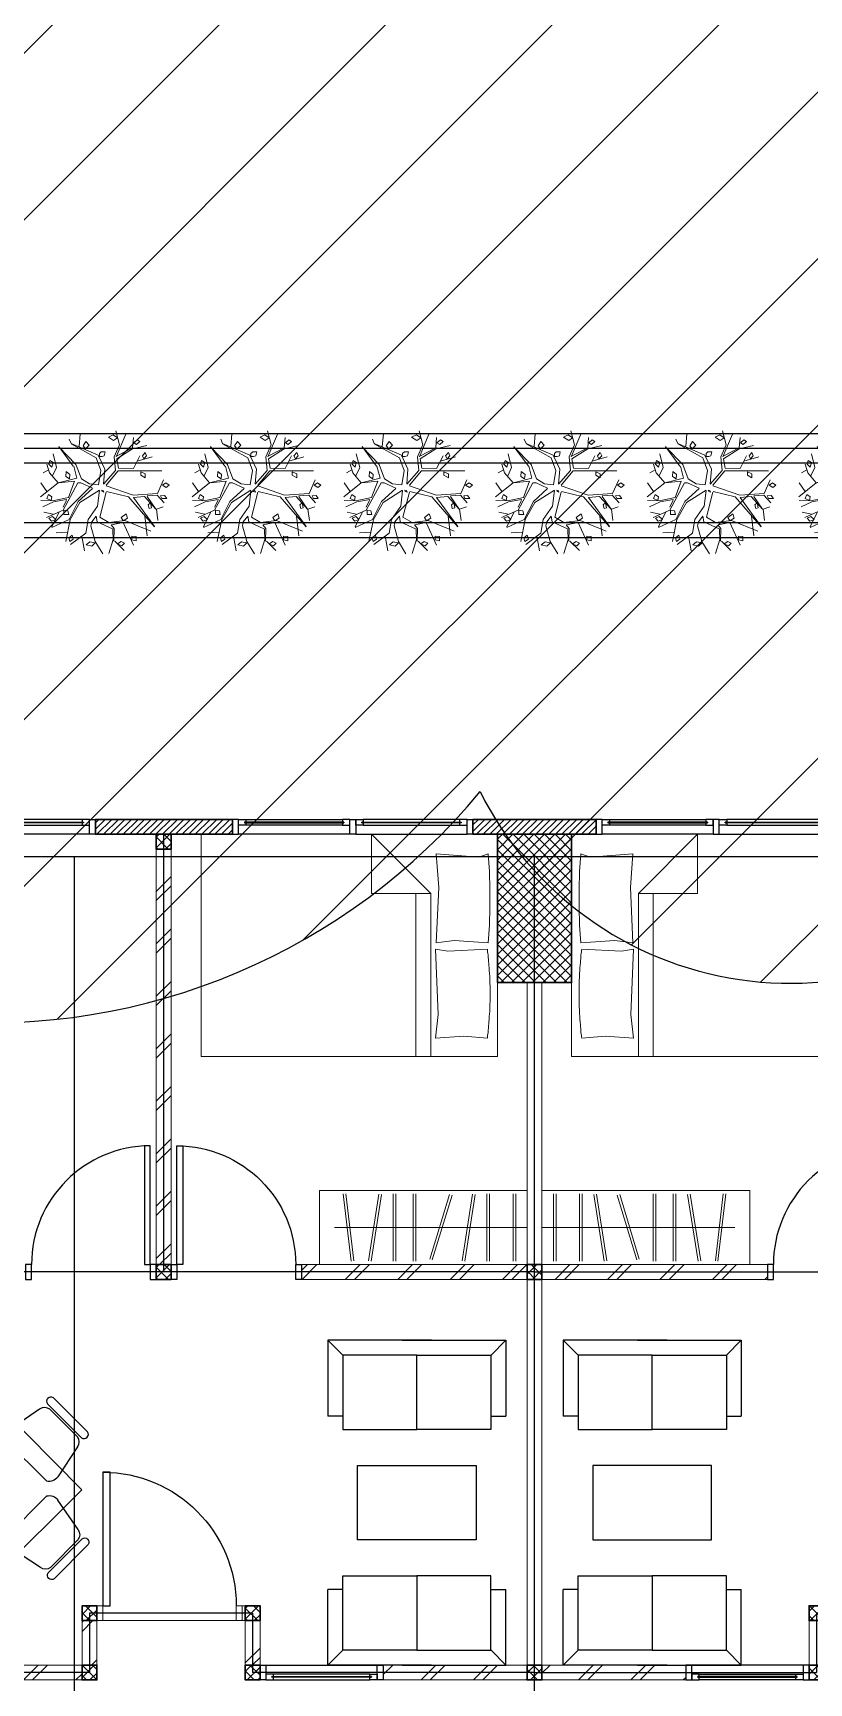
# Model space of a CAD drawing. Header units: millimetres. Extents: x -324 to 75, y -297 to 74.
# Drawn here: x -68.01 to -62.78, y 7.88 to 19 of the extents above; entities that cross this region are included whole.
import ezdxf

# ---------------------------------------------------------------- set-up
doc = ezdxf.new("R2010")
doc.units = ezdxf.units.MM
doc.layers.get('defpoints').update_dxf_attribs({"color": 1})
for name, color, linetype, lineweight in [('ars', 11, 'Continuous', 0), ('KOL', 1, 'Continuous', 30), ('KOLOM', 4, 'Continuous', 9), ('lan', 7, 'Continuous', 15), ('POHON', 62, 'Continuous', 5), ('tem', 5, 'Continuous', 20)]:
    doc.layers.add(name, color=color, linetype=linetype, lineweight=lineweight)
doc.layers.add('as', color=1, linetype='Continuous', plot=False)
doc.layers.add('FURNITURE', color=68, linetype='Continuous')
doc.layers.add('Kusen', color=30, linetype='Continuous')
doc.styles.add('ATTR', font='romans.shx', dxfattribs={"width": 0.8, "height": 0.56})
pattern_1 = [(45, (43.49994, 0.1431), (-0.1767767, 0.1767767), []), (45, (43.56244, 0.1431), (-0.1767767, 0.1767767), [])]
pattern_2 = [(45, (42.94994, -2.5569), (-0.1767767, 0.1767767), []), (45, (43.01244, -2.5569), (-0.1767767, 0.1767767), [])]

# ---------------------------------------------------------------- blocks, each defined once
blk = doc.blocks.new('k2')
at = {"layer": 'ars'}
h = blk.add_hatch(dxfattribs=at)
h.set_pattern_fill('_USER', color=256, scale=0.05, angle=45, double=1, pattern_type=0)
h.set_pattern_definition([(45, (0, -5), (-0.03535534, 0.03535534), []), (135, (0, -5), (-0.03535534, -0.03535534), [])])
h.paths.add_polyline_path([(-0.25, -0.5), (0.25, -0.5), (0.25, 0.5), (-0.25, 0.5)])
at = {"layer": 'KOL'}
blk.add_lwpolyline([(-0.25, -0.5), (0.25, -0.5), (0.25, 0.5), (-0.25, 0.5)], close=True, dxfattribs=at)
blk = doc.blocks.new('bola-3')
at = {"layer": 'POHON'}
for p, q in [((-1.212, 1.009), (-1.377, 1.803)), ((-1.198, 1.908), (-0.648, 1.503)), ((-0.799, 1.609), (-0.703, 2.138)), ((-0.318, 1.803), (-0.469, 1.238)), ((-0.045, 2.245), (-0.318, 1.803)), ((0.177, 2.226), (0.328, 1.732)), ((0.356, 1.785), (0.37, 1.327)), ((0.387, 1.789), (0.731, 2.125)), ((0.686, 1.115), (1.057, 1.926)), ((-1.253, 1.009), (-1.872, 1.291)), ((-1.872, 1.274), (-1.625, 0.762)), ((-1.308, 1.468), (-1.721, 1.485)), ((-0.648, 1.503), (-0.566, 1.009)), ((-0.469, 1.238), (-0.442, 1.097)), ((-0.249, 1.097), (0.301, 1.344)), ((0.37, 1.327), (0.26, 1.203)), ((0.273, 1.203), (0.686, 1.115)), ((0.315, 1.344), (0.328, 1.767)), ((0.755, 1.044), (1.69, 1.432)), ((0.879, 0.198), (1.814, 1.274)), ((1.814, 1.256), (1.057, 0.216)), ((1.553, 1.591), (1.47, 0.886)), ((-1.831, 0.815), (-2.161, 0.745)), ((-1.473, 0.674), (-2.065, 0.939)), ((-0.937, -0.313), (-1.473, 0.674)), ((-0.923, 0.357), (-1.253, 1.009)), ((-0.868, 0.392), (-1.212, 1.009)), ((-0.566, 1.009), (-0.236, 0.533)), ((-0.442, 1.097), (-0.277, 0.886)), ((-0.277, 0.886), (-0.249, 1.097)), ((-0.153, 0.921), (0.177, 1.115)), ((0.081, 0.022), (-0.153, 0.921)), ((0.177, 1.115), (0.755, 1.044)), ((1.456, 0.18), (1.869, 0.639)), ((1.869, 0.639), (1.553, 0.18)), ((1.883, 0.639), (1.938, 1.044)), ((1.883, 0.639), (2.13, 0.551)), ((-1.652, -0.313), (-2.285, 0.198)), ((-1.845, 0.339), (-2.271, 0.322)), ((-2.051, 0.004), (-2.271, -0.313)), ((-2.202, 0.551), (-1.817, 0.374)), ((-1.281, 0.216), (-1.845, 0.339)), ((-1.817, 0.374), (-1.35, 0.286)), ((-1.363, 0.339), (-1.473, 0.568)), ((-1.35, 0.286), (-1.363, 0.339)), ((-1.061, -0.366), (-1.281, 0.216)), ((-0.414, -0.102), (-0.923, 0.357)), ((-0.167, -0.049), (-0.868, 0.392)), ((-0.236, 0.533), (-0.167, -0.031)), ((0.081, -0.207), (1.044, 0.128)), ((0.095, 0.004), (0.879, 0.198)), ((1.044, 0.128), (1.924, 0.075)), ((1.057, 0.216), (1.456, 0.18)), ((1.553, 0.163), (1.91, 0.128)), ((1.91, 0.128), (2.158, 0.41)), ((1.924, 0.075), (2.144, -0.419)), ((-1.652, -0.313), (-1.955, -0.666)), ((-1.845, -0.56), (-1.707, -0.86)), ((-0.978, -0.472), (-1.652, -0.313)), ((-1.639, -0.313), (-1.061, -0.366)), ((-1.088, -0.913), (-0.978, -0.472)), ((-0.813, -0.454), (-1.006, -0.966)), ((-0.827, -0.313), (-0.937, -0.313)), ((-0.414, -0.119), (-0.827, -0.313)), ((-0.524, -0.278), (-0.813, -0.454)), ((-0.194, -0.243), (-0.524, -0.278)), ((-0.194, -0.243), (-0.112, -0.754)), ((-0.015, -0.26), (0.411, -0.754)), ((-0.015, -0.278), (0.026, -0.807)), ((0.081, -0.225), (0.507, -0.736)), ((-1.996, -0.772), (-2.189, -0.666)), ((-1.955, -0.666), (-2.051, -0.983)), ((-1.707, -0.86), (-1.831, -1.354)), ((-1.625, -1.618), (-1.102, -0.913)), ((-1.006, -0.966), (-1.625, -1.6)), ((-0.112, -0.754), (-0.277, -1.213)), ((0.026, -0.807), (-0.208, -1.301)), ((0.411, -0.754), (0.37, -1.248)), ((0.521, -0.842), (0.466, -1.177)), ((0.466, -1.177), (1.03, -1.53)), ((0.507, -0.736), (2.075, -0.736)), ((0.521, -0.842), (1.057, -0.825)), ((1.057, -0.825), (1.291, -1.283)), ((1.195, -1.089), (1.731, -1.248)), ((-1.185, -1.724), (-1.253, -1.883)), ((-0.277, -1.213), (-1.185, -1.706)), ((-0.208, -1.301), (-1.185, -1.724)), ((-0.896, -1.618), (-0.854, -2.077)), ((0.37, -1.248), (0.562, -1.671)), ((0.562, -1.671), (0.425, -2.182)), ((0.438, -1.248), (0.782, -2.059)), ((0.452, -1.265), (1.03, -1.565)), ((1.03, -1.53), (1.539, -1.653)), ((1.03, -1.565), (1.057, -1.936))]:
    blk.add_line(p, q, dxfattribs=at)
for points in [[(-1.226, 1.803), (-1.267, 1.662), (-1.143, 1.573), (-1.102, 1.715)], [(-0.435, 1.966), (-0.641, 1.913), (-0.504, 1.807), (-0.311, 1.842)], [(0.49, 1.882), (0.641, 1.953), (0.738, 1.864), (0.614, 1.794)], [(1.155, 1.778), (1.001, 1.734), (1.001, 1.602), (1.155, 1.624)], [(-1.735, 1.009), (-1.886, 1.062), (-1.982, 0.956), (-1.845, 0.903)], [(-1.441, 0.676), (-1.441, 0.831), (-1.269, 0.831), (-1.303, 0.698)], [(0.691, 1.051), (0.622, 0.941), (0.794, 0.809), (0.846, 0.963)], [(1.671, 0.412), (1.585, 0.478), (1.62, 0.61), (1.706, 0.588)], [(-1.9, 0.322), (-2.051, 0.251), (-1.996, 0.11), (-1.872, 0.198)], [(-0.002, 0.022), (-0.07, 0.004), (-0.084, -0.049), (-0.029, -0.031)], [(2.034, 0.163), (2.075, 0.251), (2.254, 0.251), (2.171, 0.145)], [(-1.236, -0.454), (-1.374, -0.543), (-1.36, -0.719), (-1.222, -0.613)], [(1.319, -0.706), (1.319, -0.582), (1.484, -0.494), (1.484, -0.635)], [(2.099, -0.225), (2.237, -0.137), (2.347, -0.225), (2.223, -0.313)], [(-1.872, -0.878), (-1.982, -0.983), (-1.941, -1.107), (-1.831, -1.036)], [(1.43, -1.175), (1.379, -1.285), (1.482, -1.396), (1.534, -1.285)], [(-0.667, -1.528), (-0.753, -1.638), (-0.65, -1.792), (-0.53, -1.66)], [(-0.167, -1.261), (-0.167, -1.367), (-0.098, -1.42), (0.04, -1.42), (0.012, -1.279), (-0.07, -1.261)], [(1.069, -1.748), (1.173, -1.682), (1.293, -1.792), (1.19, -1.858)], [(0.485, -1.924), (0.347, -1.836), (0.158, -1.947), (0.33, -2.035)]]:
    blk.add_lwpolyline(points, close=True, dxfattribs=at)
at = {"layer": 'POHON', "style": 'ATTR', "width": 0.8, "flags": 9}
blk.add_attdef('ESTCODE', (-0.07, 0.004), '', height=0.00000926, dxfattribs=at)
blk = doc.blocks.new('T. J1')
at = {"layer": 'Kusen'}
for p, q in [((-0.019, 0), (-0.769, 0)), ((-0.719, 0.1), (-0.069, 0.1)), ((-0.069, 0.06), (-0.719, 0.06)), ((0.021, 0), (0.771, 0)), ((0.721, 0.1), (0.071, 0.1)), ((0.071, 0.06), (0.721, 0.06))]:
    blk.add_line(p, q, dxfattribs=at)
for points in [[(-0.809, 0), (-0.769, 0), (-0.769, 0.1), (-0.809, 0.1)], [(-0.019, 0), (0.021, 0), (0.021, 0.1), (-0.019, 0.1)], [(0.811, 0), (0.771, 0), (0.771, 0.1), (0.811, 0.1)]]:
    blk.add_lwpolyline(points, close=True, dxfattribs=at)
for points in [[(-0.719, 0.077), (-0.719, 0.06), (-0.769, 0.06), (-0.769, 0.1), (-0.719, 0.1), (-0.719, 0.082), (-0.729, 0.082), (-0.729, 0.077), (-0.719, 0.077)], [(-0.069, 0.077), (-0.069, 0.06), (-0.019, 0.06), (-0.019, 0.1), (-0.069, 0.1), (-0.069, 0.082), (-0.059, 0.082), (-0.059, 0.077), (-0.069, 0.077)], [(0.071, 0.077), (0.071, 0.06), (0.021, 0.06), (0.021, 0.1), (0.071, 0.1), (0.071, 0.082), (0.061, 0.082), (0.061, 0.077), (0.071, 0.077)], [(0.721, 0.077), (0.721, 0.06), (0.771, 0.06), (0.771, 0.1), (0.721, 0.1), (0.721, 0.082), (0.731, 0.082), (0.731, 0.077), (0.721, 0.077)]]:
    blk.add_lwpolyline(points, dxfattribs=at)
at = {"layer": 'Kusen', "color": 141}
for points in [[(-0.729, 0.077), (-0.059, 0.077), (-0.059, 0.082), (-0.729, 0.082)], [(0.731, 0.077), (0.061, 0.077), (0.061, 0.082), (0.731, 0.082)]]:
    blk.add_lwpolyline(points, close=True, dxfattribs=at)
blk = doc.blocks.new('T. J2')
at = {"layer": 'Kusen'}
for p, q in [((-0.419, 0), (0.331, 0)), ((-0.369, 0.1), (0.281, 0.1)), ((0.281, 0.06), (-0.369, 0.06))]:
    blk.add_line(p, q, dxfattribs=at)
for points in [[(-0.459, 0), (-0.419, 0), (-0.419, 0.1), (-0.459, 0.1)], [(0.331, 0), (0.371, 0), (0.371, 0.1), (0.331, 0.1)]]:
    blk.add_lwpolyline(points, close=True, dxfattribs=at)
for points in [[(-0.369, 0.077), (-0.369, 0.06), (-0.419, 0.06), (-0.419, 0.1), (-0.369, 0.1), (-0.369, 0.082), (-0.379, 0.082), (-0.379, 0.077), (-0.369, 0.077)], [(0.281, 0.077), (0.281, 0.06), (0.331, 0.06), (0.331, 0.1), (0.281, 0.1), (0.281, 0.082), (0.291, 0.082), (0.291, 0.077), (0.281, 0.077)]]:
    blk.add_lwpolyline(points, dxfattribs=at)
at = {"layer": 'Kusen', "color": 141}
blk.add_lwpolyline([(-0.379, 0.077), (0.291, 0.077), (0.291, 0.082), (-0.379, 0.082)], close=True, dxfattribs=at)
blk = doc.blocks.new('P.80')
at = {"layer": 'Kusen'}
for points in [[(-69.809, -74.837), (-69.769, -74.837), (-69.769, -74.037), (-69.809, -74.037)], [(-70.609, -74.937), (-70.569, -74.937), (-70.569, -74.837), (-70.609, -74.837)], [(-69.769, -74.937), (-69.729, -74.937), (-69.729, -74.837), (-69.769, -74.837)]]:
    blk.add_lwpolyline(points, close=True, dxfattribs=at)
blk.add_arc((-69.769, -74.837), 0.8, 90, 180, dxfattribs=at)
blk = doc.blocks.new('K 10.10')
at = {"layer": 'ars'}
h = blk.add_hatch(dxfattribs=at)
h.set_pattern_fill('_USER', color=256, scale=0.05, angle=45, double=1, pattern_type=0)
h.set_pattern_definition([(45, (0, 0), (-0.035355339, 0.035355339), []), (135, (0, 0), (-0.035355339, -0.035355339), [])])
h.paths.add_polyline_path([(1560.538, 1380.407), (1560.638, 1380.407), (1560.638, 1380.507), (1560.538, 1380.507)])
at = {"layer": 'KOL'}
blk.add_lwpolyline([(1560.538, 1380.407), (1560.638, 1380.407), (1560.638, 1380.507), (1560.538, 1380.507)], close=True, dxfattribs=at)
blk = doc.blocks.new('P-90')
at = {"layer": 'Kusen'}
blk.add_lwpolyline([(374.691, -21.598), (374.741, -21.598), (374.741, -22.498), (374.691, -22.498)], close=True, dxfattribs=at)
at = {"layer": 'Kusen', "lineweight": 9}
for points in [[(373.801, -22.498), (373.841, -22.498), (373.841, -22.598), (373.801, -22.598)], [(374.741, -22.498), (374.781, -22.498), (374.781, -22.598), (374.741, -22.598)]]:
    blk.add_lwpolyline(points, close=True, dxfattribs=at)
at = {"layer": 'Kusen'}
blk.add_arc((374.741, -22.498), 0.9, 90, 180, dxfattribs=at)
blk = doc.blocks.new('BED1')
at = {"color": 0, "linetype": 'Continuous'}
for points in [[(1.998, 0), (1.998, 1.498), (0, 1.498), (0, 0), (1.998, 0)], [(1.548, 1.099), (1.149, 1.099), (1.149, 1.498), (1.548, 1.099)], [(1.935, 1.366), (1.944, 1.246), (1.947, 1.126), (1.947, 1.006), (1.944, 0.886), (1.935, 0.766), (1.707, 0.781), (1.586, 0.766), (1.602, 1.14), (1.586, 1.366), (1.872, 1.343), (1.935, 1.366)], [(1.449, 1.099), (1.449, 0)], [(1.548, 1.099), (1.548, 0)], [(1.93, 0.123), (1.772, 0.138), (1.58, 0.123), (1.598, 0.283), (1.58, 0.723), (1.663, 0.709), (1.93, 0.723)], [(1.93, 0.123), (1.931, 0.133), (1.932, 0.143), (1.933, 0.151), (1.935, 0.161), (1.935, 0.171), (1.936, 0.18), (1.937, 0.189), (1.938, 0.199), (1.938, 0.208), (1.939, 0.218), (1.941, 0.226), (1.941, 0.236), (1.942, 0.246), (1.942, 0.254), (1.943, 0.264), (1.943, 0.274), (1.944, 0.283), (1.944, 0.292), (1.946, 0.301), (1.946, 0.311), (1.946, 0.321), (1.947, 0.329), (1.947, 0.339), (1.947, 0.349), (1.947, 0.358), (1.948, 0.367), (1.948, 0.377), (1.948, 0.386), (1.948, 0.396), (1.948, 0.404), (1.948, 0.414), (1.948, 0.424), (1.948, 0.433), (1.948, 0.442), (1.948, 0.452), (1.948, 0.461), (1.948, 0.471), (1.948, 0.479), (1.947, 0.489), (1.947, 0.499), (1.947, 0.508), (1.947, 0.517), (1.946, 0.527), (1.946, 0.536), (1.946, 0.546), (1.944, 0.554), (1.944, 0.564), (1.943, 0.574), (1.943, 0.584), (1.942, 0.592), (1.942, 0.602), (1.941, 0.611), (1.941, 0.62), (1.939, 0.63), (1.938, 0.639), (1.938, 0.649), (1.937, 0.657), (1.936, 0.667), (1.935, 0.677), (1.935, 0.686), (1.933, 0.695), (1.932, 0.705), (1.931, 0.714), (1.93, 0.723)]]:
    blk.add_lwpolyline(points, dxfattribs=at)
blk = doc.blocks.new('LEMARI1')
for points in [[(0.7, 0.499), (-0.7, 0.499)], [(-0.7, 0), (0.7, 0), (0.7, 0.499), (-0.7, 0.499), (-0.7, 0)], [(-0.539, 0.476), (-0.485, 0.023)], [(-0.469, 0.025), (-0.521, 0.477)], [(-0.3, 0.475), (-0.37, 0.024)], [(-0.352, 0.022), (-0.282, 0.471)], [(-0.203, 0.477), (-0.203, 0.022)], [(-0.185, 0.022), (-0.185, 0.477)], [(-0.068, 0.477), (-0.068, 0.022)], [(-0.05, 0.022), (-0.05, 0.477)], [(0.176, 0.472), (0.044, 0.036)], [(0.061, 0.031), (0.194, 0.467)], [(0.332, 0.475), (0.263, 0.024)], [(0.28, 0.022), (0.35, 0.471)], [(0.429, 0.477), (0.429, 0.022)], [(0.447, 0.022), (0.447, 0.477)], [(0.605, 0.477), (0.605, 0.022)], [(0.623, 0.022), (0.623, 0.477)], [(0.7, 0.249), (-0.599, 0.249)]]:
    blk.add_lwpolyline(points)
blk = doc.blocks.new('Manager Chair')
for p, q in [((6.793595, 0), (-6.793595, 0)), ((6.793595, -2.40006), (-6.793595, -2.40006)), ((5.764665, -3), (-5.250155, -3)), ((-7.308135, -5), (-9.242845, -14.93924)), ((7.82266, -5), (9.757352, -14.93924)), ((-7.822645, -18), (8.337156, -18))]:
    blk.add_line(p, q)
for centre, radius, start, end in [((-6.608415, -1.20003), 1.214231, 98.77222, 261.2278), ((-4.915795, -5.40289), 2.426032, 97.92188, 170.4409), ((5.430285, -5.40292), 2.42607, 9.559852, 82.07782), ((6.608435, -1.20003), 1.214228, 278.7714, 81.22861), ((-6.352795, -15.45813), 2.936262, 169.8216, 239.9611), ((6.867295, -15.45813), 2.936262, 300.0388, 10.17842)]:
    blk.add_arc(centre, radius, start, end)
at = {"style": 'ATTR', "width": 0.8, "flags": 9}
blk.add_attdef('ESTCODE', (0, 0), '', height=0.003816, dxfattribs=at)
blk = doc.blocks.new('mj makan')
blk.add_lwpolyline([(-0.005, 1.131), (0.563, 0.568), (0, 0), (-0.568, 0.563)], close=True)
for p, xscale, yscale, zscale, rotation in [((-0.492, 1.069), -0.02383953608250516, 0.02383953608250516, 0.02383953608250516, 44.72219960516194), ((0.461, 1.016), -0.02383953608250517, 0.02383953608250517, 0.02383953608250517, 314.7221996051619)]:
    blk.add_blockref('Manager Chair', p, dxfattribs=dict(xscale=xscale, yscale=yscale, zscale=zscale, rotation=rotation))
at = {"extrusion": (0, 0, -1)}
for p, xscale, yscale, zscale, rotation in [((-0.457, 0.122), -0.02383953608250516, 0.02383953608250516, -0.02383953608250516, 135.277800394838), ((0.497, 0.079), -0.0238395360825052, 0.0238395360825052, -0.0238395360825052, 225.2778003948382)]:
    blk.add_blockref('Manager Chair', p, dxfattribs=dict(at, xscale=xscale, yscale=yscale, zscale=zscale, rotation=rotation))
blk = doc.blocks.new('tamu02')
at = {"linetype": 'Continuous'}
for points in [[(-0.5, 1.245), (-0.6, 1.345)], [(0.1, 1.345), (-0.599, 1.345), (-0.599, 0.834)], [(-0.099, 1.345), (0.6, 1.345), (0.6, 0.834)], [(0.5, 1.245), (0.6, 1.345)], [(-0.499, 0.744), (0, 0.744), (0, 1.245), (-0.499, 1.245), (-0.499, 0.744)], [(0.5, 0.744), (0, 0.744), (0, 1.245), (0.5, 1.245), (0.5, 0.744)], [(-0.499, 0.834), (-0.599, 0.834)], [(0.5, 0.834), (0.6, 0.834)], [(-0.499, -0.244), (0, -0.244), (0, -0.745), (-0.499, -0.745), (-0.499, -0.244)], [(0.5, -0.244), (0, -0.244), (0, -0.745), (0.5, -0.745), (0.5, -0.244)], [(0.1, -0.845), (-0.599, -0.845), (-0.599, -0.334)], [(-0.499, -0.334), (-0.599, -0.334)], [(-0.099, -0.845), (0.6, -0.845), (0.6, -0.334)], [(0.5, -0.334), (0.6, -0.334)], [(-0.5, -0.745), (-0.6, -0.845)], [(0.5, -0.745), (0.6, -0.845)]]:
    blk.add_lwpolyline(points, dxfattribs=at)
blk.add_lwpolyline([(0.4, 0.5), (0.4, 0), (-0.4, 0), (-0.4, 0.5), (0.4, 0.5)])
blk = doc.blocks.new('typikal-1a')
at = {"layer": 'as'}
for p, q in [((0, 5.5), (1.9, 5.5)), ((1.9, 5.1), (1.9, 5.5)), ((3, 5.1), (3, 5.5)), ((3, 5.5), (6.2, 5.5)), ((1.9, 5.1), (3, 5.1)), ((0, 2.8), (6.2, 2.8)), ((2.5, -0.15), (2.5, 2.8))]:
    blk.add_line(p, q, dxfattribs=at)
at = {"layer": 'KOL'}
blk.add_lwpolyline([(2.035, -0.15), (2.96, -0.15), (2.96, -0.25), (2.035, -0.25)], close=True, dxfattribs=at)
at = {"layer": 'lan'}
blk.add_line((2.91, 5.15), (2.01, 5.15), dxfattribs=at)
at = {"layer": 'tem'}
for points in [[(0.05, 2.85), (-0.05, 2.85), (-0.05, 5.45), (0.05, 5.45)], [(1.02, 5.45), (0.05, 5.45), (0.05, 5.55), (1.02, 5.55)], [(1.95, 5.45), (1.85, 5.45), (1.85, 5.15), (1.95, 5.15)], [(2.95, 5.45), (3.05, 5.45), (3.05, 5.15), (2.95, 5.15)], [(3.05, 5.55), (4.35, 5.55), (4.35, 5.45), (3.05, 5.45)], [(1.97, 5.15), (1.95, 5.15), (1.95, 5.05), (1.97, 5.05)], [(1.57, 2.75), (0.05, 2.75), (0.05, 2.85), (1.57, 2.85)], [(0.05, 2.75), (-0.05, 2.75), (-0.05, 0.85), (0.05, 0.85)], [(2.45, 2.75), (2.55, 2.75), (2.55, -0.05), (2.45, -0.05)]]:
    blk.add_lwpolyline(points, close=True, dxfattribs=at)
at = {"layer": 'ars', "rotation": 180}
for name, p in [('LEMARI1', (0.75, 2.75)), ('BED1', (2.248, 1.348))]:
    blk.add_blockref(name, p, dxfattribs=at)
at = {"layer": 'FURNITURE'}
blk.add_blockref('tamu02', (0.793, 4.105), dxfattribs=at)
at = {"layer": 'FURNITURE', "xscale": -1, "rotation": 180}
blk.add_blockref('mj makan', (3.62, 4.832), dxfattribs=at)
at = {"layer": 'KOLOM', "extrusion": (0, 0, -1), "zscale": -1}
for p in [(-1560.588, -1374.957), (-1562.488, -1374.957), (-1563.588, -1374.957), (-1562.488, -1375.357), (-1563.588, -1375.357), (-1560.588, -1377.657), (-1563.088, -1377.657), (-1563.088, -1380.557)]:
    blk.add_blockref('K 10.10', p, dxfattribs=at)
at = {"layer": 'Kusen', "xscale": -1}
blk.add_blockref('T. J2', (1.391, 5.45), dxfattribs=at)
at = {"layer": 'Kusen', "xscale": -1, "rotation": 180}
for name, p in [('P-90', (-371.831, -17.448)), ('P.80', (72.179, -72.087)), ('T. J1', (1.224, -0.15)), ('T. J2', (3.419, -0.15))]:
    blk.add_blockref(name, p, dxfattribs=at)
at = {"layer": 'Kusen', "rotation": 180}
blk.add_blockref('P.80', (-67.179, -72.087), dxfattribs=at)
blk = doc.blocks.new('A-2')
at = {"layer": 'ars'}
h = blk.add_hatch(dxfattribs=at)
h.set_pattern_fill('ANSI31', color=256, scale=0.25, angle=180, style=0)
h.set_pattern_definition([(45, (504.645883, -325.731844), (-0.0220970869, 0.0220970869), [])])
h.paths.add_polyline_path([(16.932, 14.368), (16.007, 14.368), (16.007, 14.468), (16.932, 14.468)])
h = blk.add_hatch(dxfattribs=at)
h.set_pattern_fill('ANSI31', color=256, scale=0.25, angle=180, style=0)
h.set_pattern_definition([(45, (508.530883, -325.731844), (-0.0220970869, 0.0220970869), [])])
h.paths.add_polyline_path([(19.382, 14.368), (18.552, 14.368), (18.552, 14.468), (19.382, 14.468)])
h = blk.add_hatch(dxfattribs=at)
h.set_pattern_fill('TEMBOK', color=256, scale=0.25)
h.set_pattern_definition(pattern_1)
h.paths.add_polyline_path([(16.417, 11.468), (16.517, 11.468), (16.517, 14.268), (16.417, 14.268)])
h = blk.add_hatch(dxfattribs=at)
h.set_pattern_fill('TEMBOK', color=256, scale=0.25)
h.set_pattern_definition(pattern_1)
h.paths.add_polyline_path([(18.917, 11.368), (17.397, 11.368), (17.397, 11.468), (18.917, 11.468)])
h = blk.add_hatch(dxfattribs=at)
h.set_pattern_fill('TEMBOK', color=256, scale=0.25)
h.set_pattern_definition(pattern_1)
h.paths.add_polyline_path([(19.017, 11.368), (20.537, 11.368), (20.537, 11.468), (19.017, 11.468)])
h = blk.add_hatch(dxfattribs=at)
h.set_pattern_fill('TEMBOK', color=256, scale=0.25)
h.set_pattern_definition([(45, (43.99994, -6.2569), (-0.1767767, 0.1767767), []), (45, (44.06244, -6.2569), (-0.1767767, 0.1767767), [])])
h.paths.add_polyline_path([(15.917, 8.768), (16.017, 8.768), (16.017, 9.068), (15.917, 9.068)])
h = blk.add_hatch(dxfattribs=at)
h.set_pattern_fill('TEMBOK', color=256, scale=0.25)
h.set_pattern_definition([(45, (42.89994, -6.2569), (-0.1767767, 0.1767767), []), (45, (42.96244, -6.2569), (-0.1767767, 0.1767767), [])])
h.paths.add_polyline_path([(17.017, 8.768), (17.117, 8.768), (17.117, 9.068), (17.017, 9.068)])
h = blk.add_hatch(dxfattribs=at)
h.set_pattern_fill('TEMBOK', color=256, scale=0.25)
h.set_pattern_definition([(45, (46.27994, -2.5569), (-0.1767767, 0.1767767), []), (45, (46.34244, -2.5569), (-0.1767767, 0.1767767), [])])
h.paths.add_polyline_path([(15.917, 8.668), (14.617, 8.668), (14.617, 8.768), (15.917, 8.768)])
h = blk.add_hatch(dxfattribs=at)
h.set_pattern_fill('TEMBOK', color=256, scale=0.25)
h.set_pattern_definition(pattern_2)
h.paths.add_polyline_path([(18.917, 8.668), (17.947, 8.668), (17.947, 8.768), (18.917, 8.768)])
h = blk.add_hatch(dxfattribs=at)
h.set_pattern_fill('TEMBOK', color=256, scale=0.25)
h.set_pattern_definition(pattern_2)
h.paths.add_polyline_path([(19.017, 8.668), (19.987, 8.668), (19.987, 8.768), (19.017, 8.768)])
for p, q in [((8.567, 17.068), (39.317, 17.068)), ((39.217, 16.968), (8.567, 16.968)), ((39.117, 16.868), (8.667, 16.868)), ((8.667, 16.468), (39.117, 16.468)), ((8.567, 16.368), (39.217, 16.368))]:
    blk.add_line(p, q)
at = {"layer": 'as'}
for p, q in [((-36.833, 14.218), (37.567, 14.218)), ((15.867, 1.118), (15.867, 14.218)), ((18.967, 1.118), (18.967, 14.218))]:
    blk.add_line(p, q, dxfattribs=at)
at = {"layer": 'KOL'}
blk.add_lwpolyline([(19.382, 14.368), (18.552, 14.368), (18.552, 14.468), (19.382, 14.468)], close=True, dxfattribs=at)
blk.add_blockref('k2', (18.967, 13.868), dxfattribs=at)
at = {"layer": 'lan', "rotation": 180}
blk.add_blockref('typikal-1a', (18.967, 14.218), dxfattribs=at)
at = {"layer": 'lan', "xscale": -1, "rotation": 180}
blk.add_blockref('typikal-1a', (18.967, 14.218), dxfattribs=at)
at = {"layer": 'POHON', "linetype": 'ByBlock', "lineweight": -3, "xscale": -0.1875, "yscale": 0.1875, "zscale": 0.1875, "rotation": 180}
for p in [(16.065, 16.678), (17.087, 16.678), (18.109, 16.678), (19.132, 16.678), (20.154, 16.678), (21.176, 16.678)]:
    blk.add_blockref('bola-3', p, dxfattribs=at)

msp = doc.modelspace()

# ---------------------------------------------------------------- hatches: boundary and pattern name
at = {"layer": 'defpoints'}
h = msp.add_hatch(dxfattribs=at)
h.set_pattern_fill('ANSI31', color=2, scale=0.25, style=0)
h.set_pattern_definition([(45, (47.398, -23.9525), (-0.561266, 0.561266), [])])
edge = h.paths.add_edge_path()
edge.add_arc((-75.606, 17.353), 1.847, 111.5995, 221.5995)
edge.add_arc((-74.925, 16.317), 2.071, 185.2704, 295.2704)
edge.add_arc((-73.024, 15.156), 1.242, 215, 325)
edge.add_arc((-68.304, 16.619), 4.295, 210.4289, 320.4289)
edge.add_arc((-62.902, 14.929), 2.337, 206.5782, 316.5782)
edge.add_arc((-58.329, 15.336), 3.511, 215, 325)
edge.add_arc((-53.98, 14.354), 1.798, 215, 325)
edge.add_arc((-50.497, 14.782), 2.484, 215.9871, 325.9871)
edge.add_arc((-47.765, 14.073), 0.957, 225.2986, 335.2986)
edge.add_arc((-46.47, 14.336), 0.787, 237.3676, 347.3676)
edge.add_arc((-44.85, 15.335), 1.449, 233.9595, 343.9595)
edge.add_arc((-43.58, 15.632), 0.708, 279.9695, 389.9695)
edge.add_arc((-43.075, 17.634), 1.651, 273.7659, 383.7659)
edge.add_arc((-44.997, 17.306), 3.574, 16.1419, 126.1419)
edge.add_arc((-49.497, 18.309), 3.045, 38.2225, 148.2225)
edge.add_arc((-54.892, 17.947), 3.425, 35, 145)
edge.add_arc((-61.324, 17.477), 4.368, 33.8774, 143.8774)
edge.add_arc((-70.226, 15.558), 7.005, 39.906, 149.906)

# ---------------------------------------------------------------- linework, layer by layer
at = {"layer": 'defpoints', "color": 2}
msp.add_lwpolyline([(-76.286, 19.071, 0.520567), (-76.988, 16.126, 0.520567), (-74.041, 14.444, 0.520567), (-72.007, 14.444, 0.520567), (-64.993, 13.883, 0.520567), (-61.205, 13.322, 0.520567), (-55.453, 13.322, 0.520567), (-52.507, 13.322, 0.520567), (-48.438, 13.392, 0.520567), (-46.895, 13.673, 0.520567), (-45.702, 14.164, 0.520567), (-43.458, 14.935, 0.520567), (-42.967, 15.986, 0.520567), (-41.564, 18.3, 0.520567), (-47.105, 20.192, 0.520567), (-52.086, 19.912, 0.520567), (-57.697, 19.912, 0.520567), (-64.852, 20.052, 0.520567)], format="xyb", close=True, dxfattribs=at)

# ---------------------------------------------------------------- block references
msp.add_blockref('A-2', (-83.593, -0.772))

doc.saveas('drawing.dxf')
